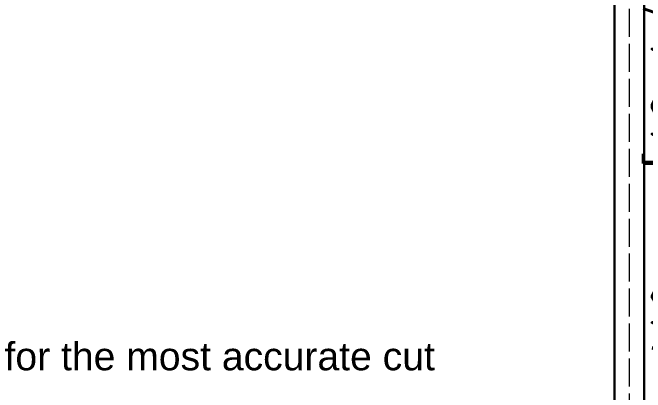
# Model space of a CAD drawing. Header units: millimetres. Extents: x 24811 to 87790, y -117828 to -2257.
# Drawn here: x 87382.3 to 87653.5, y -117507.4 to -117344.4 of the extents above; entities that cross this region are included whole.
import ezdxf

# ---------------------------------------------------------------- set-up
doc = ezdxf.new("R2010")
doc.units = ezdxf.units.MM
doc.header["$PDSIZE"] = -1
doc.linetypes.add('ACAD_ISO02W100', pattern=[15, 12, -3])
doc.layers.add('尺寸標注', color=1, linetype='Continuous', lineweight=30)
doc.styles.add('DIM', font='txt.shx', dxfattribs={"width": 0.7, "bigfont": 'chineset.shx'})
doc.dimstyles.new('mm+in', dxfattribs={"dimscale": 2, "dimtxt": 10, "dimasz": 9, "dimexe": 1.25, "dimexo": 0.625, "dimgap": 2, "dimtad": 1, "dimtoh": 1, "dimdec": 1, "dimtxsty": 'DIM', "dimcen": 0, "dimclrd": 1, "dimclre": 1, "dimclrt": 3, "dimadec": 0, "dimazin": 0, "dimtfac": 1, "dimtdec": 1, "dimtmove": 0, "dimatfit": 3, "dimfxl": 1, "dimarcsym": 0})

# ---------------------------------------------------------------- blocks, each defined once
blk = doc.blocks.new('*D55')
at = {"layer": 'Defpoints', "color": 0}
for p in [(87532.33, -117181.43), (87758.99, -117181.43), (87646.63, -117626.03)]:
    blk.add_point(p, dxfattribs=at)
at = {"layer": '尺寸標注', "color": 1, "lineweight": -2}
for p, q in [((87533.58, -117181.43), (87761.49, -117181.43)), ((87758.99, -117608.03), (87758.99, -117199.43)), ((87647.88, -117626.03), (87761.49, -117626.03))]:
    blk.add_line(p, q, dxfattribs=at)
at = {"layer": '尺寸標注', "color": 1}
for points in [[(87755.99, -117199.43), (87761.99, -117199.43), (87758.99, -117181.43)], [(87755.99, -117608.03), (87761.99, -117608.03), (87758.99, -117626.03)]]:
    blk.add_solid(points, dxfattribs=at)
at = {"layer": '尺寸標注', "color": 3, "insert": (87743.32, -117403.73), "char_height": 20, "attachment_point": 5, "rotation": 90, "style": 'DIM'}
blk.add_mtext('444,6mm [17 1/2"]', dxfattribs=at)
blk = doc.blocks.new('*D56')
at = {"layer": 'Defpoints', "color": 0}
for p in [(87641.63, -117187.83), (87641.63, -117619.63), (87723.03, -117619.63)]:
    blk.add_point(p, dxfattribs=at)
at = {"layer": '尺寸標注', "color": 1, "lineweight": -2}
for p, q in [((87642.88, -117187.83), (87725.53, -117187.83)), ((87723.03, -117205.83), (87723.03, -117601.63)), ((87642.88, -117619.63), (87725.53, -117619.63))]:
    blk.add_line(p, q, dxfattribs=at)
at = {"layer": '尺寸標注', "color": 1}
for points in [[(87720.03, -117205.83), (87726.03, -117205.83), (87723.03, -117187.83)], [(87720.03, -117601.63), (87726.03, -117601.63), (87723.03, -117619.63)]]:
    blk.add_solid(points, dxfattribs=at)
at = {"layer": '尺寸標注', "color": 3, "insert": (87707.36, -117403.73), "char_height": 20, "attachment_point": 5, "rotation": 90, "style": 'DIM'}
blk.add_mtext('431,8mm [17"]', dxfattribs=at)
blk = doc.blocks.new('*D70')
at = {"layer": 'Defpoints', "color": 0}
for p in [(87604.79, -117194.23), (87604.79, -117613.23), (87683.76, -117613.23)]:
    blk.add_point(p, dxfattribs=at)
at = {"layer": '尺寸標注', "color": 1, "lineweight": -2}
for p, q in [((87606.04, -117194.23), (87686.26, -117194.23)), ((87683.76, -117212.23), (87683.76, -117595.23)), ((87606.04, -117613.23), (87686.26, -117613.23))]:
    blk.add_line(p, q, dxfattribs=at)
at = {"layer": '尺寸標注', "color": 1}
for points in [[(87680.76, -117212.23), (87686.76, -117212.23), (87683.76, -117194.23)], [(87680.76, -117595.23), (87686.76, -117595.23), (87683.76, -117613.23)]]:
    blk.add_solid(points, dxfattribs=at)
at = {"layer": '尺寸標注', "color": 3, "insert": (87669.76, -117403.73), "char_height": 20, "attachment_point": 5, "rotation": 90, "style": 'DIM'}
blk.add_mtext('419mm [16 1/2"]', dxfattribs=at)

msp = doc.modelspace()

# ---------------------------------------------------------------- linework, layer by layer
at = {"color": 2, "linetype": 'ACAD_ISO02W100', "lineweight": 9}
msp.add_lwpolyline([(86889.63, -117187.83), (87641.63, -117187.83, -0.414214), (87646.63, -117192.83), (87646.63, -117614.63, -0.414214), (87641.63, -117619.63), (86889.63, -117619.63, -0.414214), (86884.63, -117614.63), (86884.63, -117192.83, -0.414214)], format="xyb", close=True, dxfattribs=at)
at = {"color": 3, "lineweight": 30}
msp.add_lwpolyline([(86896.03, -117194.23), (87635.23, -117194.23, -0.414214), (87640.23, -117199.23), (87640.23, -117608.23, -0.414214), (87635.23, -117613.23), (86896.03, -117613.23, -0.414214), (86891.03, -117608.23), (86891.03, -117199.23, -0.414214)], format="xyb", close=True, dxfattribs=at)
at = {"layer": '尺寸標注', "color": 0}
msp.add_lwpolyline([(86883.23, -117181.43), (87648.03, -117181.43, -0.414214), (87653.03, -117186.43), (87653.03, -117621.03, -0.414214), (87648.03, -117626.03), (86883.23, -117626.03, -0.414214), (86878.23, -117621.03), (86878.23, -117186.43, -0.414214)], format="xyb", close=True, dxfattribs=at)

# ---------------------------------------------------------------- texts
at = {"lineweight": 9, "insert": (86938.12, -117405.87), "char_height": 12, "width": 625.1757, "attachment_point": 1}
msp.add_mtext("\\A1;{\\fArial|b0|i0|c0|p34;Use outside line for reveal mount cut ^JSink rim is 1/4'' revealed from the countertop opening^JUse the middle line for flush mount cut ^JSink wall is flush to the edge of countertop opening ^JPlease check the actual template against physical sink unit for the most accurate cut }", dxfattribs=at)

# ---------------------------------------------------------------- dimensions: what is measured, and where the dimension line sits
at = {"layer": '尺寸標注', "color": 0}
for base, p1, p2, picture, middle in [((87758.99, -117181.43), (87646.63, -117626.03), (87532.33, -117181.43), '*D55', (87743.32, -117403.73)), ((87723.03, -117619.63), (87641.63, -117187.83), (87641.63, -117619.63), '*D56', (87707.36, -117403.73)), ((87683.76, -117613.23), (87604.79, -117194.23), (87604.79, -117613.23), '*D70', (87669.76, -117403.73))]:
    dim = msp.add_linear_dim(base=base, p1=p1, p2=p2, angle=90, dimstyle='mm+in', override={"dimpost": 'mm', "dimfxl": 0.2}, dxfattribs=at)
    dim.commit()
    dim.dimension.update_dxf_attribs({"geometry": picture, "text_midpoint": middle})

doc.saveas('drawing.dxf')
